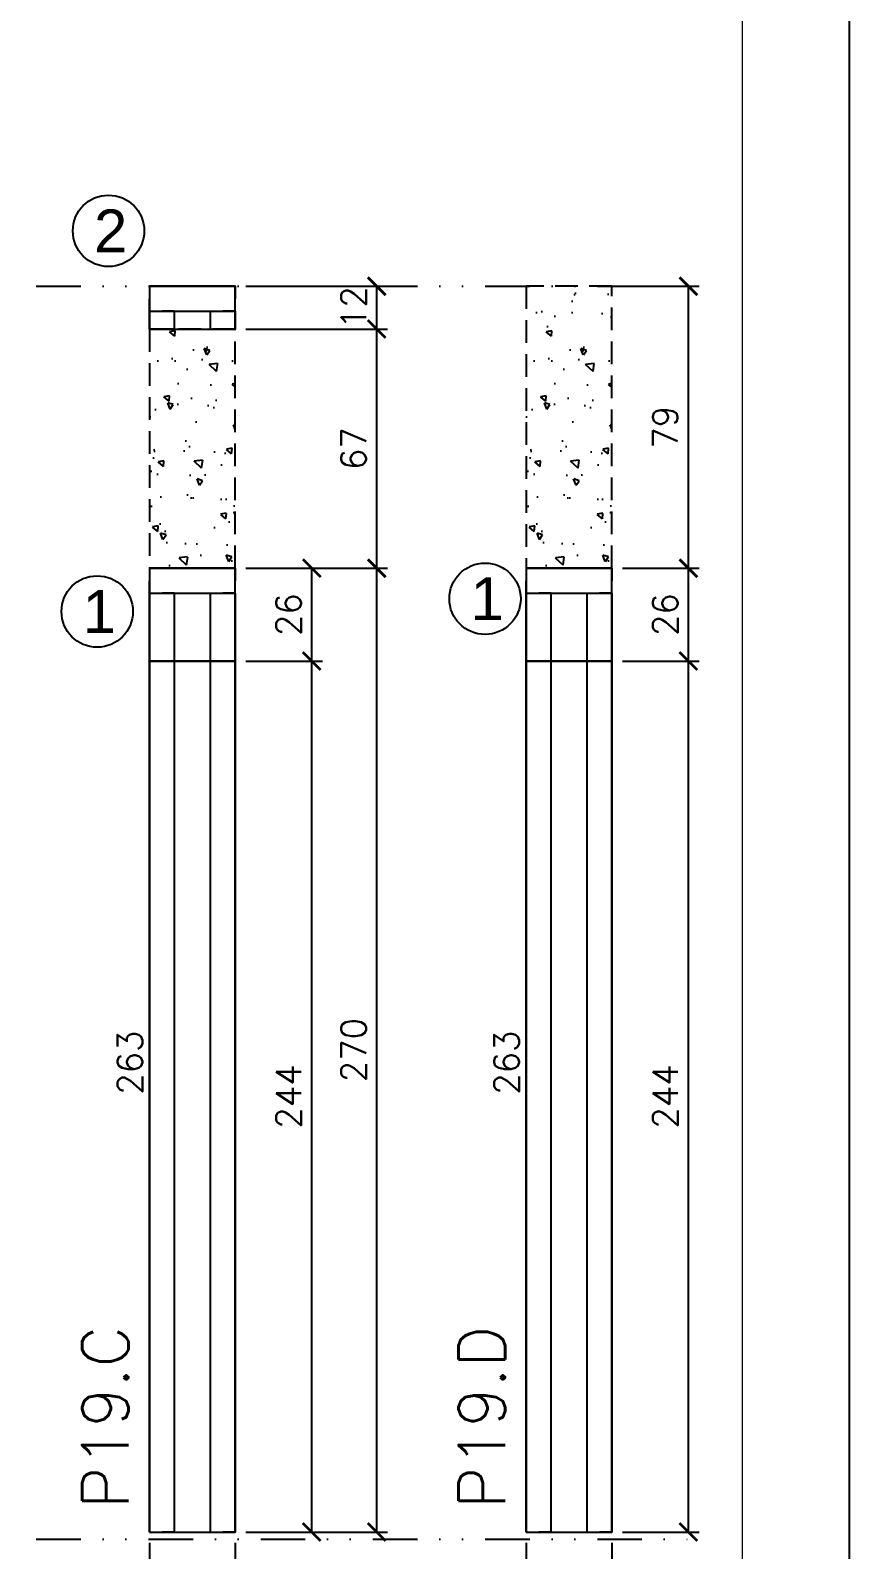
# Model space of a CAD drawing. Extents: x -23436 to 4767, y -4131 to 9755.
# Drawn here: x -17836 to -17606.4, y 2134.4 to 2560 of the extents above; entities that cross this region are included whole.
import ezdxf
from ezdxf.enums import TextEntityAlignment as Align

# ---------------------------------------------------------------- set-up
doc = ezdxf.new("R2010")
doc.units = 0
doc.header["$PDMODE"] = 2
doc.header["$PDSIZE"] = 10
doc.linetypes.add('DIVIDE2', pattern=[0.625, 0.25, -0.125, 0, -0.125, 0, -0.125])
doc.linetypes.add('HIDDEN', pattern=[9.525, 6.35, -3.175])
doc.layers.get('0').update_dxf_attribs({"lineweight": 13})
doc.layers.get('Defpoints').update_dxf_attribs({"lineweight": 13})
for name, color, linetype in [('Concreto', 250, 'HIDDEN'), ('Cota', 4, 'Continuous'), ('Cota Sarrafo', 180, 'Continuous'), ('MB Logo', 254, 'Continuous'), ('Nível', 160, 'Continuous'), ('Painéis', 30, 'Continuous'), ('Romaneio', 10, 'Continuous'), ('Sarr 7x7', 104, 'Continuous')]:
    doc.layers.add(name, color=color, linetype=linetype)
doc.layers.add('FOLHA MB', color=7, linetype='Continuous', lineweight=13)
doc.layers.add('Texto Seção', color=7, linetype='Continuous', lineweight=15)
doc.layers.add('Laje_Perimetro', color=7, linetype='Continuous', plot=False)
doc.styles.add('ARIAL', font='arial.ttf', dxfattribs={"oblique": 15, "height": 25})
doc.styles.add('REGUA-120', font='ROMANS.shx', dxfattribs={"height": 15})
doc.styles.add('ROMANS', font='romans.shx')
doc.dimstyles.new('PAINEL', dxfattribs={"dimtxt": 7, "dimasz": 5, "dimexe": 3, "dimexo": 3, "dimgap": 3, "dimtad": 1, "dimdec": 1, "dimzin": 12, "dimdsep": 46, "dimtxsty": 'ROMANS', "dimblk": 'ARCHTICK', "dimcen": 0, "dimclrd": 4, "dimclre": 4, "dimclrt": 1, "dimadec": 1, "dimazin": 3, "dimtfac": 1, "dimtdec": 1, "dimtmove": 0, "dimatfit": 3, "dimldrblk": 'OBLIQUE', "dimfxl": 0, "dimtolj": 1, "dimtzin": 12, "dimarcsym": 0})
doc.dimstyles.new('projeto2', dxfattribs={"dimtxt": 7, "dimasz": 5, "dimexe": 1.25, "dimexo": 2.5, "dimgap": 2, "dimtad": 1, "dimdec": 1, "dimdsep": 46, "dimtxsty": 'ROMANS', "dimblk": 'OBLIQUE', "dimcen": 10, "dimdle": 1, "dimse1": 1, "dimse2": 1, "dimsd1": 1, "dimsd2": 1, "dimclrd": 256, "dimclre": 256, "dimclrt": 1, "dimadec": 0, "dimazin": 0, "dimtfac": 1, "dimtdec": 1, "dimtmove": 0, "dimatfit": 3, "dimldrblk": 'OBLIQUE', "dimfxl": 0, "dimlwd": -1, "dimlwe": -1, "dimarcsym": 0})

# ---------------------------------------------------------------- blocks, each defined once
blk = doc.blocks.new('A$C169d8357')
at = {"layer": 'FOLHA MB', "color": 1}
for points in [[(0, 1199.94), (0, 149.94), (1485.02, 149.94), (1485.02, 1199.94)], [(70, 1169.94), (70, 179.94), (1455.02, 179.94), (1455.02, 1169.94)]]:
    blk.add_lwpolyline(points, close=True, dxfattribs=at)
blk = doc.blocks.new('_ArchTick')
at = {"color": 0, "linetype": 'ByBlock', "const_width": 0.15}
blk.add_lwpolyline([(-0.5, -0.5), (0.5, 0.5)], dxfattribs=at)
blk = doc.blocks.new('*D495')
at = {"layer": 'Cota', "color": 4, "lineweight": -2, "transparency": 16777216}
for p, q in [((-17802.55, 2136.35), (-17802.55, 2103.8)), ((-17778.55, 2136.35), (-17778.55, 2103.8)), ((-17802.55, 2106.8), (-17778.55, 2106.8))]:
    blk.add_line(p, q, dxfattribs=at)
at = {"layer": 'Defpoints', "color": 0, "transparency": 16777216}
for p in [(-17802.55, 2139.35), (-17778.55, 2139.35), (-17778.55, 2106.8)]:
    blk.add_point(p, dxfattribs=at)
at = {"layer": 'Cota', "color": 4, "lineweight": -2, "transparency": 16777216, "xscale": 5, "yscale": 5, "zscale": 5, "rotation": 180}
blk.add_blockref('_ArchTick', (-17802.55, 2106.8), dxfattribs=at)
at = {"layer": 'Cota', "color": 4, "lineweight": -2, "transparency": 16777216, "xscale": 5, "yscale": 5, "zscale": 5}
blk.add_blockref('_ArchTick', (-17778.55, 2106.8), dxfattribs=at)
at = {"layer": 'Cota', "color": 1, "transparency": 16777216, "insert": (-17790.55, 2113.3), "char_height": 7, "attachment_point": 5, "style": 'ROMANS'}
blk.add_mtext('\\A1;24', dxfattribs=at)
blk = doc.blocks.new('_OBLIQUE')
at = {"color": 0, "linetype": 'ByBlock', "lineweight": -2}
for p, q in [((0, 0), (-1, 0)), ((-0.5, -0.5), (0.5, 0.5))]:
    blk.add_line(p, q, dxfattribs=at)
blk = doc.blocks.new('*D496')
at = {"layer": 'Defpoints', "color": 0, "transparency": 16777216}
for p in [(-17802.55, 2402.35), (-17802.55, 2139.35), (-17802.55, 2139.35)]:
    blk.add_point(p, dxfattribs=at)
at = {"layer": 'Cota Sarrafo', "color": 1, "transparency": 16777216, "insert": (-17808.05, 2270.85), "char_height": 7, "attachment_point": 5, "rotation": 90, "style": 'ROMANS'}
blk.add_mtext('263', dxfattribs=at)
blk = doc.blocks.new('*D497')
at = {"layer": 'Cota', "color": 4, "lineweight": -2, "transparency": 16777216}
for p, q in [((-17775.55, 2409.35), (-17735.89, 2409.35)), ((-17738.89, 2139.35), (-17738.89, 2409.35)), ((-17775.55, 2139.35), (-17735.89, 2139.35))]:
    blk.add_line(p, q, dxfattribs=at)
at = {"layer": 'Defpoints', "color": 0, "transparency": 16777216}
for p in [(-17778.55, 2409.35), (-17738.89, 2409.35), (-17778.55, 2139.35)]:
    blk.add_point(p, dxfattribs=at)
at = {"layer": 'Cota', "color": 4, "lineweight": -2, "transparency": 16777216, "xscale": 5, "yscale": 5, "zscale": 5}
for p, rotation in [((-17738.89, 2409.35), 90), ((-17738.89, 2139.35), 270)]:
    blk.add_blockref('_ArchTick', p, dxfattribs=dict(at, rotation=rotation))
at = {"layer": 'Cota', "color": 1, "transparency": 16777216, "insert": (-17745.39, 2274.35), "char_height": 7, "attachment_point": 5, "rotation": 90, "style": 'ROMANS'}
blk.add_mtext('\\A1;270', dxfattribs=at)
blk = doc.blocks.new('*D498')
at = {"layer": 'Cota', "color": 4, "lineweight": -2, "transparency": 16777216}
for p, q in [((-17775.55, 2383.35), (-17754.1, 2383.35)), ((-17757.1, 2139.35), (-17757.1, 2383.35)), ((-17775.55, 2139.35), (-17754.1, 2139.35))]:
    blk.add_line(p, q, dxfattribs=at)
at = {"layer": 'Defpoints', "color": 0, "transparency": 16777216}
for p in [(-17778.55, 2383.35), (-17757.1, 2383.35), (-17778.55, 2139.35)]:
    blk.add_point(p, dxfattribs=at)
at = {"layer": 'Cota', "color": 4, "lineweight": -2, "transparency": 16777216, "xscale": 5, "yscale": 5, "zscale": 5}
for p, rotation in [((-17757.1, 2383.35), 90), ((-17757.1, 2139.35), 270)]:
    blk.add_blockref('_ArchTick', p, dxfattribs=dict(at, rotation=rotation))
at = {"layer": 'Cota', "color": 1, "transparency": 16777216, "insert": (-17763.6, 2261.35), "char_height": 7, "attachment_point": 5, "rotation": 90, "style": 'ROMANS'}
blk.add_mtext('\\A1;244', dxfattribs=at)
blk = doc.blocks.new('*D499')
at = {"layer": 'Cota', "color": 4, "lineweight": -2, "transparency": 16777216}
for p, q in [((-17775.55, 2409.35), (-17754.1, 2409.35)), ((-17757.1, 2383.35), (-17757.1, 2409.35)), ((-17775.55, 2383.35), (-17754.1, 2383.35))]:
    blk.add_line(p, q, dxfattribs=at)
at = {"layer": 'Defpoints', "color": 0, "transparency": 16777216}
for p in [(-17778.55, 2409.35), (-17757.1, 2409.35), (-17778.55, 2383.35)]:
    blk.add_point(p, dxfattribs=at)
at = {"layer": 'Cota', "color": 4, "lineweight": -2, "transparency": 16777216, "xscale": 5, "yscale": 5, "zscale": 5}
for p, rotation in [((-17757.1, 2409.35), 90), ((-17757.1, 2383.35), 270)]:
    blk.add_blockref('_ArchTick', p, dxfattribs=dict(at, rotation=rotation))
at = {"layer": 'Cota', "color": 1, "transparency": 16777216, "insert": (-17763.6, 2396.35), "char_height": 7, "attachment_point": 5, "rotation": 90, "style": 'ROMANS'}
blk.add_mtext('\\A1;26', dxfattribs=at)
blk = doc.blocks.new('*D500')
at = {"layer": 'Cota', "color": 4, "lineweight": -2, "transparency": 16777216}
for p, q in [((-17775.55, 2476.35), (-17735.89, 2476.35)), ((-17738.89, 2409.35), (-17738.89, 2476.35)), ((-17775.55, 2409.35), (-17735.89, 2409.35))]:
    blk.add_line(p, q, dxfattribs=at)
at = {"layer": 'Defpoints', "color": 0, "transparency": 16777216}
for p in [(-17778.55, 2476.35), (-17738.89, 2476.35), (-17778.55, 2409.35)]:
    blk.add_point(p, dxfattribs=at)
at = {"layer": 'Cota', "color": 4, "lineweight": -2, "transparency": 16777216, "xscale": 5, "yscale": 5, "zscale": 5}
for p, rotation in [((-17738.89, 2476.35), 90), ((-17738.89, 2409.35), 270)]:
    blk.add_blockref('_ArchTick', p, dxfattribs=dict(at, rotation=rotation))
at = {"layer": 'Cota', "color": 1, "transparency": 16777216, "insert": (-17745.39, 2442.85), "char_height": 7, "attachment_point": 5, "rotation": 90, "style": 'ROMANS'}
blk.add_mtext('\\A1;67', dxfattribs=at)
blk = doc.blocks.new('*D501')
at = {"layer": 'Cota', "color": 4, "lineweight": -2, "transparency": 16777216}
for p, q in [((-17775.55, 2488.35), (-17735.89, 2488.35)), ((-17738.89, 2476.35), (-17738.89, 2488.35)), ((-17775.55, 2476.35), (-17735.89, 2476.35))]:
    blk.add_line(p, q, dxfattribs=at)
at = {"layer": 'Defpoints', "color": 0, "transparency": 16777216}
for p in [(-17778.55, 2488.35), (-17738.89, 2488.35), (-17778.55, 2476.35)]:
    blk.add_point(p, dxfattribs=at)
at = {"layer": 'Cota', "color": 4, "lineweight": -2, "transparency": 16777216, "xscale": 5, "yscale": 5, "zscale": 5}
for p, rotation in [((-17738.89, 2488.35), 90), ((-17738.89, 2476.35), 270)]:
    blk.add_blockref('_ArchTick', p, dxfattribs=dict(at, rotation=rotation))
at = {"layer": 'Cota', "color": 1, "transparency": 16777216, "insert": (-17745.39, 2482.35), "char_height": 7, "attachment_point": 5, "rotation": 90, "style": 'ROMANS'}
blk.add_mtext('\\A1;12', dxfattribs=at)
blk = doc.blocks.new('*D502')
at = {"layer": 'Cota', "color": 4, "lineweight": -2, "transparency": 16777216}
for p, q in [((-17697.01, 2136.35), (-17697.01, 2103.8)), ((-17673.01, 2136.35), (-17673.01, 2103.8)), ((-17697.01, 2106.8), (-17673.01, 2106.8))]:
    blk.add_line(p, q, dxfattribs=at)
at = {"layer": 'Defpoints', "color": 0, "transparency": 16777216}
for p in [(-17697.01, 2139.35), (-17673.01, 2139.35), (-17673.01, 2106.8)]:
    blk.add_point(p, dxfattribs=at)
at = {"layer": 'Cota', "color": 4, "lineweight": -2, "transparency": 16777216, "xscale": 5, "yscale": 5, "zscale": 5, "rotation": 180}
blk.add_blockref('_ArchTick', (-17697.01, 2106.8), dxfattribs=at)
at = {"layer": 'Cota', "color": 4, "lineweight": -2, "transparency": 16777216, "xscale": 5, "yscale": 5, "zscale": 5}
blk.add_blockref('_ArchTick', (-17673.01, 2106.8), dxfattribs=at)
at = {"layer": 'Cota', "color": 1, "transparency": 16777216, "insert": (-17685.01, 2113.3), "char_height": 7, "attachment_point": 5, "style": 'ROMANS'}
blk.add_mtext('\\A1;24', dxfattribs=at)
blk = doc.blocks.new('*D503')
at = {"layer": 'Defpoints', "color": 0, "transparency": 16777216}
for p in [(-17697.01, 2402.35), (-17697.01, 2139.35), (-17697.01, 2139.35)]:
    blk.add_point(p, dxfattribs=at)
at = {"layer": 'Cota Sarrafo', "color": 1, "transparency": 16777216, "insert": (-17702.51, 2270.85), "char_height": 7, "attachment_point": 5, "rotation": 90, "style": 'ROMANS'}
blk.add_mtext('263', dxfattribs=at)
blk = doc.blocks.new('*D504')
at = {"layer": 'Cota', "color": 4, "lineweight": -2, "transparency": 16777216}
for p, q in [((-17670.01, 2383.35), (-17648.56, 2383.35)), ((-17651.56, 2139.35), (-17651.56, 2383.35)), ((-17670.01, 2139.35), (-17648.56, 2139.35))]:
    blk.add_line(p, q, dxfattribs=at)
at = {"layer": 'Defpoints', "color": 0, "transparency": 16777216}
for p in [(-17673.01, 2383.35), (-17651.56, 2383.35), (-17673.01, 2139.35)]:
    blk.add_point(p, dxfattribs=at)
at = {"layer": 'Cota', "color": 4, "lineweight": -2, "transparency": 16777216, "xscale": 5, "yscale": 5, "zscale": 5}
for p, rotation in [((-17651.56, 2383.35), 90), ((-17651.56, 2139.35), 270)]:
    blk.add_blockref('_ArchTick', p, dxfattribs=dict(at, rotation=rotation))
at = {"layer": 'Cota', "color": 1, "transparency": 16777216, "insert": (-17658.06, 2261.35), "char_height": 7, "attachment_point": 5, "rotation": 90, "style": 'ROMANS'}
blk.add_mtext('\\A1;244', dxfattribs=at)
blk = doc.blocks.new('*D505')
at = {"layer": 'Cota', "color": 4, "lineweight": -2, "transparency": 16777216}
for p, q in [((-17670.01, 2409.35), (-17648.56, 2409.35)), ((-17651.56, 2383.35), (-17651.56, 2409.35)), ((-17670.01, 2383.35), (-17648.56, 2383.35))]:
    blk.add_line(p, q, dxfattribs=at)
at = {"layer": 'Defpoints', "color": 0, "transparency": 16777216}
for p in [(-17673.01, 2409.35), (-17651.56, 2409.35), (-17673.01, 2383.35)]:
    blk.add_point(p, dxfattribs=at)
at = {"layer": 'Cota', "color": 4, "lineweight": -2, "transparency": 16777216, "xscale": 5, "yscale": 5, "zscale": 5}
for p, rotation in [((-17651.56, 2409.35), 90), ((-17651.56, 2383.35), 270)]:
    blk.add_blockref('_ArchTick', p, dxfattribs=dict(at, rotation=rotation))
at = {"layer": 'Cota', "color": 1, "transparency": 16777216, "insert": (-17658.06, 2396.35), "char_height": 7, "attachment_point": 5, "rotation": 90, "style": 'ROMANS'}
blk.add_mtext('\\A1;26', dxfattribs=at)
blk = doc.blocks.new('*D506')
at = {"layer": 'Cota', "color": 4, "lineweight": -2, "transparency": 16777216}
for p, q in [((-17670.01, 2488.35), (-17648.57, 2488.35)), ((-17651.57, 2409.35), (-17651.57, 2488.35)), ((-17670.01, 2409.35), (-17648.57, 2409.35))]:
    blk.add_line(p, q, dxfattribs=at)
at = {"layer": 'Defpoints', "color": 0, "transparency": 16777216}
for p in [(-17673.01, 2488.35), (-17651.57, 2488.35), (-17673.01, 2409.35)]:
    blk.add_point(p, dxfattribs=at)
at = {"layer": 'Cota', "color": 4, "lineweight": -2, "transparency": 16777216, "xscale": 5, "yscale": 5, "zscale": 5}
for p, rotation in [((-17651.57, 2488.35), 90), ((-17651.57, 2409.35), 270)]:
    blk.add_blockref('_ArchTick', p, dxfattribs=dict(at, rotation=rotation))
at = {"layer": 'Cota', "color": 1, "transparency": 16777216, "insert": (-17658.07, 2448.85), "char_height": 7, "attachment_point": 5, "rotation": 90, "style": 'ROMANS'}
blk.add_mtext('\\A1;79', dxfattribs=at)

msp = doc.modelspace()

# ---------------------------------------------------------------- hatches: boundary and pattern name
at = {"layer": 'Concreto'}
h = msp.add_hatch(dxfattribs=at)
h.set_pattern_fill('AR-CONC', color=256, scale=0.1, angle=90)
h.set_pattern_definition([(140, (1642.795, 0), (1.593909, 18.218467), [1.905, -20.955]), (85, (1642.795, 0), (-19.105685, -3.524342), [1.524, -16.764058]), (190.45144, (1642.928, 1.518), (-17.511775, 14.694125), [1.619001, -17.809024]), (136.1842, (1637.715, 0), (4.204233, 27.107904), [2.8575, -31.4325]), (186.63556, (1638.065, 2.26), (-24.742612, 23.740413), [2.428502, -26.71356]), (81.18415, (1637.715, 0), (-24.742612, 23.740413), [2.285997, -25.145973]), (111, (1638.985, 2.54), (10.22652, 15.161439), [1.905, -20.955]), (56, (1638.985, 2.54), (-18.418797, 6.180203), [1.524, -16.764]), (161.45145, (1639.837, 3.803), (-8.192277, 21.341642), [1.619001, -17.808994]), (127.5, (1642.795, 0), (-8.4555039, 0.3088603), [0, -16.5608, 0, -17.018, 0, -16.8275]), (97.5, (1642.795, 0), (-10.0180575, 6.6819663), [0, -9.7028, 0, -16.1798, 0, -6.4135]), (57.5, (1642.795, -5.664), (0.5728744, 13.5590595), [0, -6.35, 0, -19.812, 0, -26.289]), (47.5, (1642.795, -8.204), (-2.542649, 14.812918), [0, -8.255, 0, -13.1572, 0, -18.669])])
h.paths.add_polyline_path([(-17697.01, 2409.348), (-17673.01, 2409.348), (-17673.01, 2488.348), (-17697.01, 2488.348)])
h = msp.add_hatch(dxfattribs=at)
h.set_pattern_fill('AR-CONC', color=256, scale=0.1, angle=90)
h.set_pattern_definition([(140, (1537.254, 0), (1.593909, 18.218467), [1.905, -20.955]), (85, (1537.254, 0), (-19.105685, -3.524342), [1.524, -16.764058]), (190.45144, (1537.387, 1.518), (-17.511775, 14.694125), [1.619001, -17.809024]), (136.1842, (1532.174, 0), (4.204233, 27.107904), [2.8575, -31.4325]), (186.63556, (1532.524, 2.26), (-24.742612, 23.740413), [2.428502, -26.71356]), (81.18415, (1532.174, 0), (-24.742612, 23.740413), [2.285997, -25.145973]), (111, (1533.444, 2.54), (10.22652, 15.161439), [1.905, -20.955]), (56, (1533.444, 2.54), (-18.418797, 6.180203), [1.524, -16.764]), (161.45145, (1534.296, 3.803), (-8.192277, 21.341642), [1.619001, -17.808994]), (127.5, (1537.254, 0), (-8.4555039, 0.3088603), [0, -16.5608, 0, -17.018, 0, -16.8275]), (97.5, (1537.254, 0), (-10.0180575, 6.6819663), [0, -9.7028, 0, -16.1798, 0, -6.4135]), (57.5, (1537.254, -5.664), (0.5728744, 13.5590595), [0, -6.35, 0, -19.812, 0, -26.289]), (47.5, (1537.254, -8.204), (-2.542649, 14.812918), [0, -8.255, 0, -13.1572, 0, -18.669])])
h.paths.add_polyline_path([(-17802.551, 2409.348), (-17778.551, 2409.348), (-17778.551, 2476.348), (-17802.551, 2476.348)])

# ---------------------------------------------------------------- linework, layer by layer
for points in [[(-17697.01, 2409.348), (-17673.01, 2409.348), (-17673.01, 2488.348), (-17697.01, 2488.348)], [(-17802.551, 2409.348), (-17778.551, 2409.348), (-17778.551, 2476.348), (-17802.551, 2476.348)]]:
    msp.add_lwpolyline(points, close=True, dxfattribs=at)
at = {"layer": 'Laje_Perimetro'}
msp.add_lwpolyline([(-17606.377, 2832.259), (-19091.397, 2832.259), (-19091.397, 1782.259), (-17606.377, 1782.259)], close=True, dxfattribs=at)
at = {"layer": 'Nível', "linetype": 'DIVIDE2', "ltscale": 50}
for p, q in [((-18714.922, 2488.348), (-17651.18, 2488.348)), ((-18714.922, 2137.348), (-17651.18, 2137.348))]:
    msp.add_line(p, q, dxfattribs=at)
at = {"layer": 'Painéis', "color": 32, "true_color": 0xcd6928}
for points in [[(-17802.551, 2476.348), (-17778.551, 2476.348), (-17778.551, 2488.348), (-17802.551, 2488.348)], [(-17802.551, 2383.348), (-17778.551, 2383.348), (-17778.551, 2409.348), (-17802.551, 2409.348)], [(-17697.01, 2383.348), (-17673.01, 2383.348), (-17673.01, 2409.348), (-17697.01, 2409.348)], [(-17802.551, 2139.348), (-17778.551, 2139.348), (-17778.551, 2383.348), (-17802.551, 2383.348)], [(-17697.01, 2139.348), (-17673.01, 2139.348), (-17673.01, 2383.348), (-17697.01, 2383.348)]]:
    msp.add_lwpolyline(points, close=True, dxfattribs=at)
at = {"layer": 'Romaneio'}
for centre in [(-17814.057, 2503.849), (-17708.55, 2400.799), (-17817.242, 2397.218)]:
    msp.add_circle(centre, 10, dxfattribs=at)
at = {"layer": 'Sarr 7x7', "color": 50}
for p, q in [((-17802.551, 2488.348), (-17802.551, 2484.848)), ((-17802.551, 2488.348), (-17778.551, 2488.348)), ((-17778.551, 2488.348), (-17778.551, 2484.848)), ((-17802.551, 2481.348), (-17802.551, 2484.848)), ((-17802.551, 2481.348), (-17778.551, 2481.348)), ((-17802.551, 2476.348), (-17802.551, 2481.348)), ((-17802.551, 2481.348), (-17799.051, 2481.348)), ((-17795.551, 2481.348), (-17799.051, 2481.348)), ((-17795.551, 2476.348), (-17795.551, 2481.348)), ((-17785.551, 2481.348), (-17782.051, 2481.348)), ((-17785.551, 2481.348), (-17785.551, 2476.348)), ((-17778.551, 2481.348), (-17782.051, 2481.348)), ((-17778.551, 2481.348), (-17778.551, 2484.848)), ((-17778.551, 2481.348), (-17778.551, 2476.348)), ((-17802.551, 2476.348), (-17799.051, 2476.348)), ((-17795.551, 2476.348), (-17799.051, 2476.348)), ((-17785.551, 2476.348), (-17782.051, 2476.348)), ((-17778.551, 2476.348), (-17782.051, 2476.348)), ((-17802.551, 2409.348), (-17802.551, 2405.848)), ((-17802.551, 2409.348), (-17778.551, 2409.348)), ((-17778.551, 2409.348), (-17778.551, 2405.848)), ((-17697.01, 2409.348), (-17697.01, 2405.848)), ((-17697.01, 2409.348), (-17673.01, 2409.348)), ((-17673.01, 2409.348), (-17673.01, 2405.848)), ((-17802.551, 2402.348), (-17802.551, 2405.848)), ((-17778.551, 2402.348), (-17778.551, 2405.848)), ((-17697.01, 2402.348), (-17697.01, 2405.848)), ((-17673.01, 2402.348), (-17673.01, 2405.848)), ((-17802.551, 2402.348), (-17778.551, 2402.348)), ((-17802.551, 2139.348), (-17802.551, 2402.348)), ((-17802.551, 2402.348), (-17799.051, 2402.348)), ((-17795.551, 2402.348), (-17799.051, 2402.348)), ((-17795.551, 2139.348), (-17795.551, 2402.348)), ((-17785.551, 2402.348), (-17782.051, 2402.348)), ((-17785.551, 2402.348), (-17785.551, 2139.348)), ((-17778.551, 2402.348), (-17782.051, 2402.348)), ((-17778.551, 2402.348), (-17778.551, 2139.348)), ((-17697.01, 2402.348), (-17673.01, 2402.348)), ((-17697.01, 2139.348), (-17697.01, 2402.348)), ((-17697.01, 2402.348), (-17693.51, 2402.348)), ((-17690.01, 2402.348), (-17693.51, 2402.348)), ((-17690.01, 2139.348), (-17690.01, 2402.348)), ((-17680.01, 2402.348), (-17676.51, 2402.348)), ((-17680.01, 2402.348), (-17680.01, 2139.348)), ((-17673.01, 2402.348), (-17676.51, 2402.348)), ((-17673.01, 2402.348), (-17673.01, 2139.348)), ((-17802.551, 2139.348), (-17799.051, 2139.348)), ((-17795.551, 2139.348), (-17799.051, 2139.348)), ((-17785.551, 2139.348), (-17782.051, 2139.348)), ((-17778.551, 2139.348), (-17782.051, 2139.348)), ((-17697.01, 2139.348), (-17693.51, 2139.348)), ((-17690.01, 2139.348), (-17693.51, 2139.348)), ((-17680.01, 2139.348), (-17676.51, 2139.348)), ((-17673.01, 2139.348), (-17676.51, 2139.348))]:
    msp.add_line(p, q, dxfattribs=at)

# ---------------------------------------------------------------- block references
at = {"layer": 'MB Logo'}
msp.add_blockref('A$C169d8357', (-19091.397, 1632.321), dxfattribs=at)

# ---------------------------------------------------------------- texts
at = {"layer": 'Romaneio', "color": 0, "style": 'ARIAL'}
for s, p in [('2', (-17813.459, 2503.849)), ('1', (-17707.952, 2400.799)), ('1', (-17816.644, 2397.218))]:
    msp.add_text(s, height=12, dxfattribs=at).set_placement(p, align=Align.MIDDLE_CENTER)
at = {"layer": 'Texto Seção', "char_height": 13, "width": 285.32988, "attachment_point": 1, "rotation": 90, "style": 'REGUA-120'}
for s, insert in [('P19.C', (-17821.492, 2145.884)), ('P19.D', (-17715.951, 2145.884))]:
    msp.add_mtext(s, dxfattribs=dict(at, insert=insert))

# ---------------------------------------------------------------- dimensions: what is measured, and where the dimension line sits
at = {"layer": 'Cota'}
dim = msp.add_linear_dim(base=(-17738.885, 2488.348), p1=(-17778.551, 2476.348), p2=(-17778.551, 2488.348), angle=90, dimstyle='PAINEL', override={"dimarcsym": 2}, dxfattribs=at)
dim.commit()
dim.dimension.update_dxf_attribs({"geometry": '*D501', "text_midpoint": (-17738.885, 2482.348), "dimtype": 160})
for base, p1, p2, picture, middle in [((-17651.566, 2488.348), (-17673.01, 2409.348), (-17673.01, 2488.348), '*D506', (-17658.066, 2448.848)), ((-17738.885, 2476.348), (-17778.551, 2409.348), (-17778.551, 2476.348), '*D500', (-17745.385, 2442.848)), ((-17738.885, 2409.348), (-17778.551, 2139.348), (-17778.551, 2409.348), '*D497', (-17745.385, 2274.348)), ((-17757.104, 2409.348), (-17778.551, 2383.348), (-17778.551, 2409.348), '*D499', (-17763.604, 2396.348)), ((-17651.563, 2409.348), (-17673.01, 2383.348), (-17673.01, 2409.348), '*D505', (-17658.063, 2396.348)), ((-17757.104, 2383.348), (-17778.551, 2139.348), (-17778.551, 2383.348), '*D498', (-17763.604, 2261.348)), ((-17651.563, 2383.348), (-17673.01, 2139.348), (-17673.01, 2383.348), '*D504', (-17658.063, 2261.348))]:
    dim = msp.add_linear_dim(base=base, p1=p1, p2=p2, angle=90, dimstyle='PAINEL', override={"dimarcsym": 2}, dxfattribs=at)
    dim.commit()
    dim.dimension.update_dxf_attribs({"geometry": picture, "text_midpoint": middle})
for base, p1, p2, picture, middle in [((-17778.551, 2106.795), (-17802.551, 2139.348), (-17778.551, 2139.348), '*D495', (-17790.551, 2113.295)), ((-17673.01, 2106.795), (-17697.01, 2139.348), (-17673.01, 2139.348), '*D502', (-17685.01, 2113.295))]:
    dim = msp.add_linear_dim(base=base, p1=p1, p2=p2, dimstyle='PAINEL', override={"dimarcsym": 2}, dxfattribs=at)
    dim.commit()
    dim.dimension.update_dxf_attribs({"geometry": picture, "text_midpoint": middle})
at = {"layer": 'Cota Sarrafo'}
for base, p1, p2, picture, middle in [((-17802.551, 2139.348), (-17802.551, 2402.348), (-17802.551, 2139.348), '*D496', (-17808.051, 2270.848)), ((-17697.01, 2139.348), (-17697.01, 2402.348), (-17697.01, 2139.348), '*D503', (-17702.51, 2270.848))]:
    dim = msp.add_linear_dim(base=base, p1=p1, p2=p2, angle=90, dimstyle='projeto2', dxfattribs=at)
    dim.commit()
    dim.dimension.update_dxf_attribs({"geometry": picture, "text_midpoint": middle})

doc.saveas('drawing.dxf')
